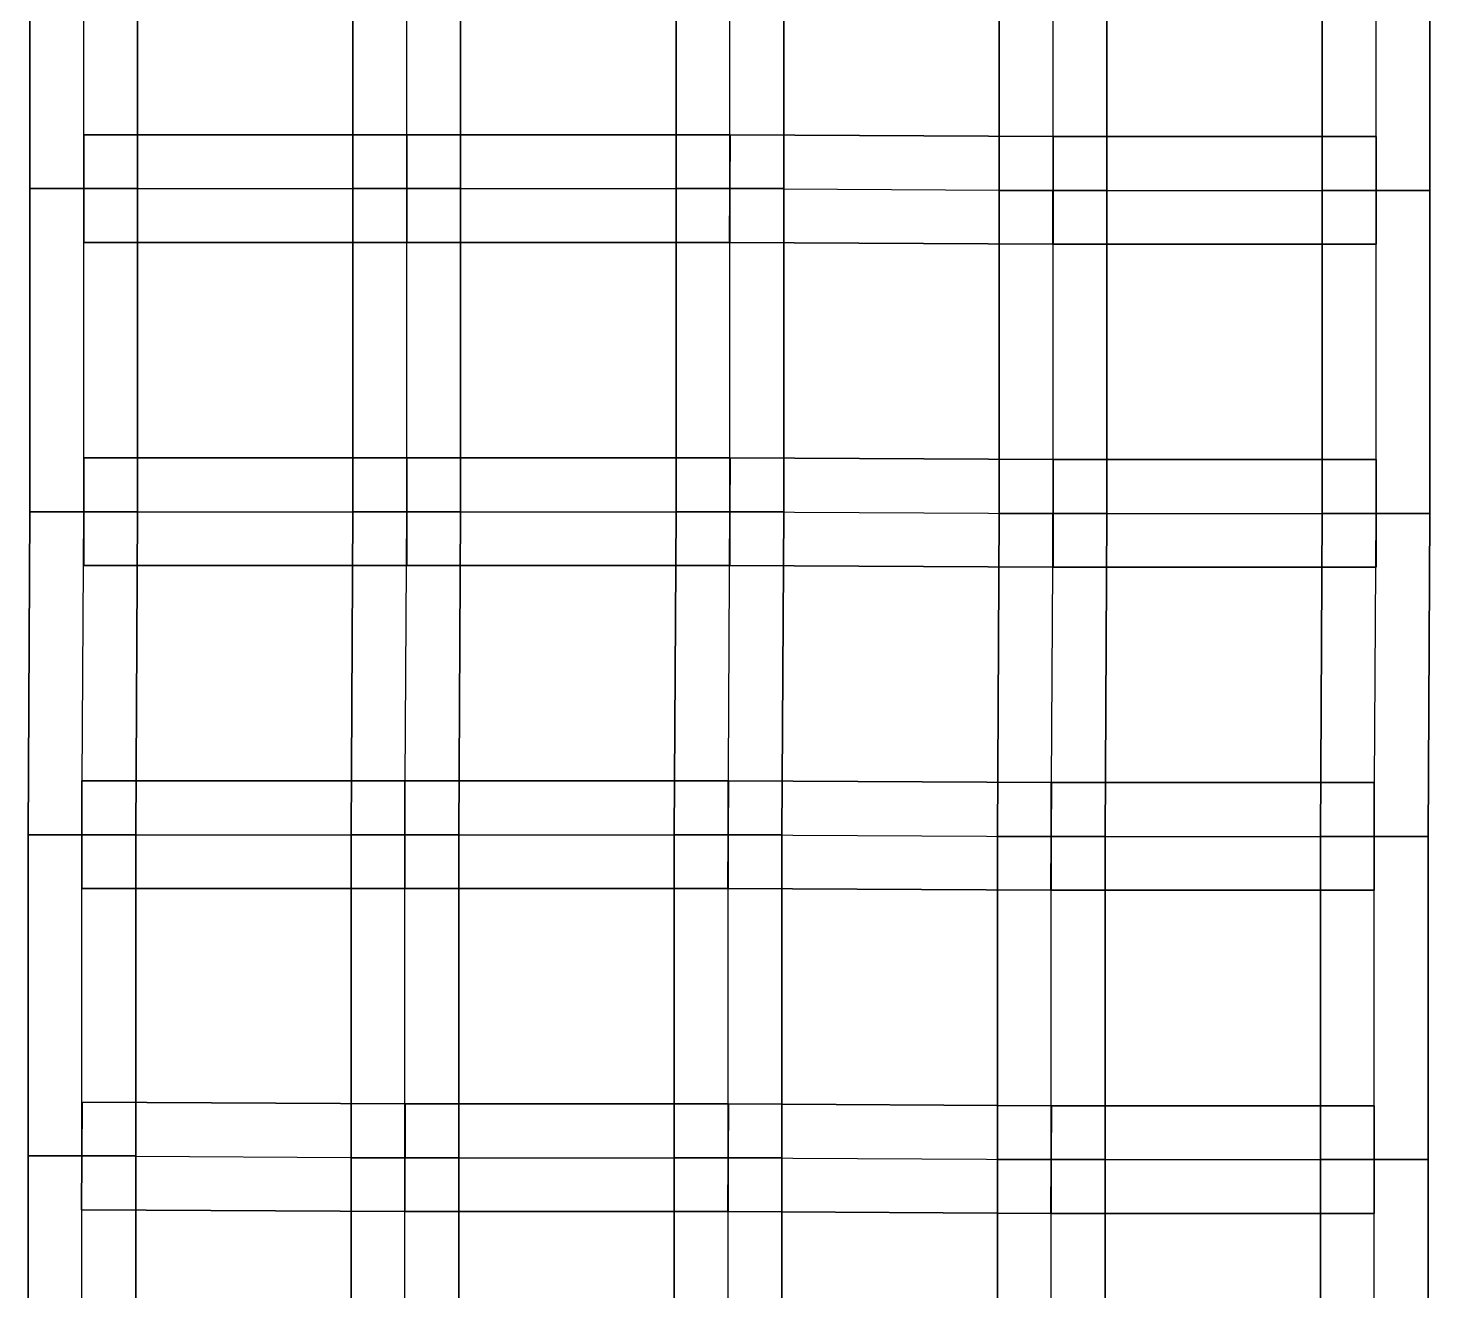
# Model space of a CAD drawing. Extents: x -300 to 609, y -118 to 2027.
# Drawn here: x -297.1 to -219, y 1425.8 to 1496.2 of the extents above; entities that cross this region are included whole.
import ezdxf

# ---------------------------------------------------------------- set-up
doc = ezdxf.new("R2010")
doc.units = 0

msp = doc.modelspace()

# ---------------------------------------------------------------- linework, layer by layer
at = {"layer": 'TUNNELS'}
for points in [[(-297, 1487.2, -1.5), (-291, 1487.2, -1.5), (-291, 1505.2, -1.5), (-297, 1505.2, -1.5)], [(-291, 1487.2, 1.5), (-297, 1487.2, 1.5), (-297, 1505.2, 1.5), (-291, 1505.2, 1.5)], [(-297, 1487.2, 1.5), (-297, 1487.2, -1.5), (-297, 1505.2, -1.5), (-297, 1505.2, 1.5)], [(-291, 1487.2, -1.5), (-291, 1487.2, 1.5), (-291, 1505.2, 1.5), (-291, 1505.2, -1.5)], [(-279, 1487.2, -1.5), (-273, 1487.2, -1.5), (-273, 1505.2, -1.5), (-279, 1505.2, -1.5)], [(-273, 1487.2, 1.5), (-279, 1487.2, 1.5), (-279, 1505.2, 1.5), (-273, 1505.2, 1.5)], [(-279, 1487.2, 1.5), (-279, 1487.2, -1.5), (-279, 1505.2, -1.5), (-279, 1505.2, 1.5)], [(-273, 1487.2, -1.5), (-273, 1487.2, 1.5), (-273, 1505.2, 1.5), (-273, 1505.2, -1.5)], [(-261, 1487.2, -1.5), (-255, 1487.2, -1.5), (-255, 1505.2, -1.5), (-261, 1505.2, -1.5)], [(-255, 1487.2, 1.5), (-261, 1487.2, 1.5), (-261, 1505.2, 1.5), (-255, 1505.2, 1.5)], [(-261, 1487.2, 1.5), (-261, 1487.2, -1.5), (-261, 1505.2, -1.5), (-261, 1505.2, 1.5)], [(-255, 1487.2, -1.5), (-255, 1487.2, 1.5), (-255, 1505.2, 1.5), (-255, 1505.2, -1.5)], [(-243, 1487.1, -1.5), (-237, 1487.1, -1.5), (-237, 1505.1, -1.5), (-243, 1505.1, -1.5)], [(-237, 1487.1, 1.5), (-243, 1487.1, 1.5), (-243, 1505.1, 1.5), (-237, 1505.1, 1.5)], [(-243, 1487.1, 1.5), (-243, 1487.1, -1.5), (-243, 1505.1, -1.5), (-243, 1505.1, 1.5)], [(-237, 1487.1, -1.5), (-237, 1487.1, 1.5), (-237, 1505.1, 1.5), (-237, 1505.1, -1.5)], [(-225, 1487.1, -1.5), (-219, 1487.1, -1.5), (-219, 1505.1, -1.5), (-225, 1505.1, -1.5)], [(-219, 1487.1, 1.5), (-225, 1487.1, 1.5), (-225, 1505.1, 1.5), (-219, 1505.1, 1.5)], [(-225, 1487.1, 1.5), (-225, 1487.1, -1.5), (-225, 1505.1, -1.5), (-225, 1505.1, 1.5)], [(-219, 1487.1, -1.5), (-219, 1487.1, 1.5), (-219, 1505.1, 1.5), (-219, 1505.1, -1.5)], [(-294, 1490.2, -1.5), (-294, 1484.2, -1.5), (-276, 1484.2, -1.5), (-276, 1490.2, -1.5)], [(-294, 1484.2, 1.5), (-294, 1490.2, 1.5), (-276, 1490.2, 1.5), (-276, 1484.2, 1.5)], [(-294, 1490.2, 1.5), (-294, 1490.2, -1.5), (-276, 1490.2, -1.5), (-276, 1490.2, 1.5)], [(-294, 1490.2, -1.5), (-294, 1484.2, -1.5), (-294, 1484.2, 1.5), (-294, 1490.2, 1.5)], [(-276, 1490.2, -1.5), (-276, 1490.2, 1.5), (-276, 1484.2, 1.5), (-276, 1484.2, -1.5)], [(-276, 1490.2, -1.5), (-276, 1484.2, -1.5), (-258, 1484.2, -1.5), (-258, 1490.2, -1.5)], [(-276, 1484.2, 1.5), (-276, 1490.2, 1.5), (-258, 1490.2, 1.5), (-258, 1484.2, 1.5)], [(-276, 1490.2, 1.5), (-276, 1490.2, -1.5), (-258, 1490.2, -1.5), (-258, 1490.2, 1.5)], [(-276, 1490.2, -1.5), (-276, 1484.2, -1.5), (-276, 1484.2, 1.5), (-276, 1490.2, 1.5)], [(-257.9833, 1490.2, -1.5), (-258.0167, 1484.2, -1.5), (-240.0167, 1484.1, -1.5), (-239.9833, 1490.1, -1.5)], [(-258.0167, 1484.2, 1.5), (-257.9833, 1490.2, 1.5), (-239.9833, 1490.1, 1.5), (-240.0167, 1484.1, 1.5)], [(-257.9833, 1490.2, -1.5), (-258.0167, 1484.2, -1.5), (-258.0167, 1484.2, 1.5), (-257.9833, 1490.2, 1.5)], [(-258, 1490.2, -1.5), (-258, 1490.2, 1.5), (-258, 1484.2, 1.5), (-258, 1484.2, -1.5)], [(-257.9833, 1490.2, 1.5), (-257.9833, 1490.2, -1.5), (-239.9833, 1490.1, -1.5), (-239.9833, 1490.1, 1.5)], [(-239.9833, 1490.1, -1.5), (-239.9833, 1490.1, 1.5), (-240.0167, 1484.1, 1.5), (-240.0167, 1484.1, -1.5)], [(-240, 1490.1, -1.5), (-240, 1484.1, -1.5), (-222, 1484.1, -1.5), (-222, 1490.1, -1.5)], [(-240, 1484.1, 1.5), (-240, 1490.1, 1.5), (-222, 1490.1, 1.5), (-222, 1484.1, 1.5)], [(-240, 1490.1, 1.5), (-240, 1490.1, -1.5), (-222, 1490.1, -1.5), (-222, 1490.1, 1.5)], [(-240, 1490.1, -1.5), (-240, 1484.1, -1.5), (-240, 1484.1, 1.5), (-240, 1490.1, 1.5)], [(-222, 1490.1, -1.5), (-222, 1490.1, 1.5), (-222, 1484.1, 1.5), (-222, 1484.1, -1.5)], [(-297, 1469.2, -1.5), (-291, 1469.2, -1.5), (-291, 1487.2, -1.5), (-297, 1487.2, -1.5)], [(-291, 1469.2, 1.5), (-297, 1469.2, 1.5), (-297, 1487.2, 1.5), (-291, 1487.2, 1.5)], [(-297, 1469.2, 1.5), (-297, 1469.2, -1.5), (-297, 1487.2, -1.5), (-297, 1487.2, 1.5)], [(-297, 1487.2, -1.5), (-297, 1487.2, 1.5), (-291, 1487.2, 1.5), (-291, 1487.2, -1.5)], [(-297, 1487.2, -1.5), (-291, 1487.2, -1.5), (-291, 1487.2, 1.5), (-297, 1487.2, 1.5)], [(-291, 1469.2, -1.5), (-291, 1469.2, 1.5), (-291, 1487.2, 1.5), (-291, 1487.2, -1.5)], [(-279, 1469.2, -1.5), (-273, 1469.2, -1.5), (-273, 1487.2, -1.5), (-279, 1487.2, -1.5)], [(-273, 1469.2, 1.5), (-279, 1469.2, 1.5), (-279, 1487.2, 1.5), (-273, 1487.2, 1.5)], [(-279, 1469.2, 1.5), (-279, 1469.2, -1.5), (-279, 1487.2, -1.5), (-279, 1487.2, 1.5)], [(-279, 1487.2, -1.5), (-279, 1487.2, 1.5), (-273, 1487.2, 1.5), (-273, 1487.2, -1.5)], [(-279, 1487.2, -1.5), (-273, 1487.2, -1.5), (-273, 1487.2, 1.5), (-279, 1487.2, 1.5)], [(-273, 1469.2, -1.5), (-273, 1469.2, 1.5), (-273, 1487.2, 1.5), (-273, 1487.2, -1.5)], [(-261, 1469.2, -1.5), (-255, 1469.2, -1.5), (-255, 1487.2, -1.5), (-261, 1487.2, -1.5)], [(-255, 1469.2, 1.5), (-261, 1469.2, 1.5), (-261, 1487.2, 1.5), (-255, 1487.2, 1.5)], [(-261, 1469.2, 1.5), (-261, 1469.2, -1.5), (-261, 1487.2, -1.5), (-261, 1487.2, 1.5)], [(-261, 1487.2, -1.5), (-261, 1487.2, 1.5), (-255, 1487.2, 1.5), (-255, 1487.2, -1.5)], [(-261, 1487.2, -1.5), (-255, 1487.2, -1.5), (-255, 1487.2, 1.5), (-261, 1487.2, 1.5)], [(-255, 1469.2, -1.5), (-255, 1469.2, 1.5), (-255, 1487.2, 1.5), (-255, 1487.2, -1.5)], [(-243, 1469.1, -1.5), (-237, 1469.1, -1.5), (-237, 1487.1, -1.5), (-243, 1487.1, -1.5)], [(-237, 1469.1, 1.5), (-243, 1469.1, 1.5), (-243, 1487.1, 1.5), (-237, 1487.1, 1.5)], [(-243, 1469.1, 1.5), (-243, 1469.1, -1.5), (-243, 1487.1, -1.5), (-243, 1487.1, 1.5)], [(-243, 1487.1, -1.5), (-243, 1487.1, 1.5), (-237, 1487.1, 1.5), (-237, 1487.1, -1.5)], [(-243, 1487.1, -1.5), (-237, 1487.1, -1.5), (-237, 1487.1, 1.5), (-243, 1487.1, 1.5)], [(-237, 1469.1, -1.5), (-237, 1469.1, 1.5), (-237, 1487.1, 1.5), (-237, 1487.1, -1.5)], [(-225, 1469.1, -1.5), (-219, 1469.1, -1.5), (-219, 1487.1, -1.5), (-225, 1487.1, -1.5)], [(-219, 1469.1, 1.5), (-225, 1469.1, 1.5), (-225, 1487.1, 1.5), (-219, 1487.1, 1.5)], [(-225, 1469.1, 1.5), (-225, 1469.1, -1.5), (-225, 1487.1, -1.5), (-225, 1487.1, 1.5)], [(-225, 1487.1, -1.5), (-225, 1487.1, 1.5), (-219, 1487.1, 1.5), (-219, 1487.1, -1.5)], [(-225, 1487.1, -1.5), (-219, 1487.1, -1.5), (-219, 1487.1, 1.5), (-225, 1487.1, 1.5)], [(-219, 1469.1, -1.5), (-219, 1469.1, 1.5), (-219, 1487.1, 1.5), (-219, 1487.1, -1.5)], [(-294, 1484.2, -1.5), (-294, 1484.2, 1.5), (-276, 1484.2, 1.5), (-276, 1484.2, -1.5)], [(-276, 1484.2, -1.5), (-276, 1484.2, 1.5), (-258, 1484.2, 1.5), (-258, 1484.2, -1.5)], [(-258.0167, 1484.2, -1.5), (-258.0167, 1484.2, 1.5), (-240.0167, 1484.1, 1.5), (-240.0167, 1484.1, -1.5)], [(-240, 1484.1, -1.5), (-240, 1484.1, 1.5), (-222, 1484.1, 1.5), (-222, 1484.1, -1.5)], [(-294, 1472.2, -1.5), (-294, 1466.2, -1.5), (-276, 1466.2, -1.5), (-276, 1472.2, -1.5)], [(-294, 1466.2, 1.5), (-294, 1472.2, 1.5), (-276, 1472.2, 1.5), (-276, 1466.2, 1.5)], [(-294, 1472.2, 1.5), (-294, 1472.2, -1.5), (-276, 1472.2, -1.5), (-276, 1472.2, 1.5)], [(-294, 1472.2, -1.5), (-294, 1466.2, -1.5), (-294, 1466.2, 1.5), (-294, 1472.2, 1.5)], [(-276, 1472.2, -1.5), (-276, 1472.2, 1.5), (-276, 1466.2, 1.5), (-276, 1466.2, -1.5)], [(-276, 1472.2, -1.5), (-276, 1466.2, -1.5), (-258, 1466.2, -1.5), (-258, 1472.2, -1.5)], [(-276, 1466.2, 1.5), (-276, 1472.2, 1.5), (-258, 1472.2, 1.5), (-258, 1466.2, 1.5)], [(-276, 1472.2, 1.5), (-276, 1472.2, -1.5), (-258, 1472.2, -1.5), (-258, 1472.2, 1.5)], [(-276, 1472.2, -1.5), (-276, 1466.2, -1.5), (-276, 1466.2, 1.5), (-276, 1472.2, 1.5)], [(-257.9833, 1472.2, -1.5), (-258.0167, 1466.2, -1.5), (-240.0167, 1466.1, -1.5), (-239.9833, 1472.1, -1.5)], [(-258.0167, 1466.2, 1.5), (-257.9833, 1472.2, 1.5), (-239.9833, 1472.1, 1.5), (-240.0167, 1466.1, 1.5)], [(-257.9833, 1472.2, -1.5), (-258.0167, 1466.2, -1.5), (-258.0167, 1466.2, 1.5), (-257.9833, 1472.2, 1.5)], [(-258, 1472.2, -1.5), (-258, 1472.2, 1.5), (-258, 1466.2, 1.5), (-258, 1466.2, -1.5)], [(-257.9833, 1472.2, 1.5), (-257.9833, 1472.2, -1.5), (-239.9833, 1472.1, -1.5), (-239.9833, 1472.1, 1.5)], [(-239.9833, 1472.1, -1.5), (-239.9833, 1472.1, 1.5), (-240.0167, 1466.1, 1.5), (-240.0167, 1466.1, -1.5)], [(-240, 1472.1, -1.5), (-240, 1466.1, -1.5), (-222, 1466.1, -1.5), (-222, 1472.1, -1.5)], [(-240, 1466.1, 1.5), (-240, 1472.1, 1.5), (-222, 1472.1, 1.5), (-222, 1466.1, 1.5)], [(-240, 1472.1, 1.5), (-240, 1472.1, -1.5), (-222, 1472.1, -1.5), (-222, 1472.1, 1.5)], [(-240, 1472.1, -1.5), (-240, 1466.1, -1.5), (-240, 1466.1, 1.5), (-240, 1472.1, 1.5)], [(-222, 1472.1, -1.5), (-222, 1472.1, 1.5), (-222, 1466.1, 1.5), (-222, 1466.1, -1.5)], [(-297.1, 1451.2167, -1.5), (-291.1, 1451.1833, -1.5), (-291, 1469.1833, -1.5), (-297, 1469.2167, -1.5)], [(-291.1, 1451.1833, 1.5), (-297.1, 1451.2167, 1.5), (-297, 1469.2167, 1.5), (-291, 1469.1833, 1.5)], [(-297.1, 1451.2167, 1.5), (-297.1, 1451.2167, -1.5), (-297, 1469.2167, -1.5), (-297, 1469.2167, 1.5)], [(-297, 1469.2167, -1.5), (-297, 1469.2167, 1.5), (-291, 1469.1833, 1.5), (-291, 1469.1833, -1.5)], [(-297, 1469.2, -1.5), (-291, 1469.2, -1.5), (-291, 1469.2, 1.5), (-297, 1469.2, 1.5)], [(-291.1, 1451.1833, -1.5), (-291.1, 1451.1833, 1.5), (-291, 1469.1833, 1.5), (-291, 1469.1833, -1.5)], [(-279.1, 1451.2167, -1.5), (-273.1, 1451.1833, -1.5), (-273, 1469.1833, -1.5), (-279, 1469.2167, -1.5)], [(-273.1, 1451.1833, 1.5), (-279.1, 1451.2167, 1.5), (-279, 1469.2167, 1.5), (-273, 1469.1833, 1.5)], [(-279.1, 1451.2167, 1.5), (-279.1, 1451.2167, -1.5), (-279, 1469.2167, -1.5), (-279, 1469.2167, 1.5)], [(-279, 1469.2167, -1.5), (-279, 1469.2167, 1.5), (-273, 1469.1833, 1.5), (-273, 1469.1833, -1.5)], [(-279, 1469.2, -1.5), (-273, 1469.2, -1.5), (-273, 1469.2, 1.5), (-279, 1469.2, 1.5)], [(-273.1, 1451.1833, -1.5), (-273.1, 1451.1833, 1.5), (-273, 1469.1833, 1.5), (-273, 1469.1833, -1.5)], [(-261.1, 1451.2167, -1.5), (-255.1, 1451.1833, -1.5), (-255, 1469.1833, -1.5), (-261, 1469.2167, -1.5)], [(-255.1, 1451.1833, 1.5), (-261.1, 1451.2167, 1.5), (-261, 1469.2167, 1.5), (-255, 1469.1833, 1.5)], [(-261.1, 1451.2167, 1.5), (-261.1, 1451.2167, -1.5), (-261, 1469.2167, -1.5), (-261, 1469.2167, 1.5)], [(-261, 1469.2167, -1.5), (-261, 1469.2167, 1.5), (-255, 1469.1833, 1.5), (-255, 1469.1833, -1.5)], [(-261, 1469.2, -1.5), (-255, 1469.2, -1.5), (-255, 1469.2, 1.5), (-261, 1469.2, 1.5)], [(-255.1, 1451.1833, -1.5), (-255.1, 1451.1833, 1.5), (-255, 1469.1833, 1.5), (-255, 1469.1833, -1.5)], [(-243.1, 1451.1167, -1.5), (-237.1, 1451.0833, -1.5), (-237, 1469.0833, -1.5), (-243, 1469.1167, -1.5)], [(-237.1, 1451.0833, 1.5), (-243.1, 1451.1167, 1.5), (-243, 1469.1167, 1.5), (-237, 1469.0833, 1.5)], [(-243.1, 1451.1167, 1.5), (-243.1, 1451.1167, -1.5), (-243, 1469.1167, -1.5), (-243, 1469.1167, 1.5)], [(-243, 1469.1167, -1.5), (-243, 1469.1167, 1.5), (-237, 1469.0833, 1.5), (-237, 1469.0833, -1.5)], [(-243, 1469.1, -1.5), (-237, 1469.1, -1.5), (-237, 1469.1, 1.5), (-243, 1469.1, 1.5)], [(-237.1, 1451.0833, -1.5), (-237.1, 1451.0833, 1.5), (-237, 1469.0833, 1.5), (-237, 1469.0833, -1.5)], [(-225.1, 1451.1167, -1.5), (-219.1, 1451.0833, -1.5), (-219, 1469.0833, -1.5), (-225, 1469.1167, -1.5)], [(-219.1, 1451.0833, 1.5), (-225.1, 1451.1167, 1.5), (-225, 1469.1167, 1.5), (-219, 1469.0833, 1.5)], [(-225.1, 1451.1167, 1.5), (-225.1, 1451.1167, -1.5), (-225, 1469.1167, -1.5), (-225, 1469.1167, 1.5)], [(-225, 1469.1167, -1.5), (-225, 1469.1167, 1.5), (-219, 1469.0833, 1.5), (-219, 1469.0833, -1.5)], [(-225, 1469.1, -1.5), (-219, 1469.1, -1.5), (-219, 1469.1, 1.5), (-225, 1469.1, 1.5)], [(-219.1, 1451.0833, -1.5), (-219.1, 1451.0833, 1.5), (-219, 1469.0833, 1.5), (-219, 1469.0833, -1.5)], [(-294, 1466.2, -1.5), (-294, 1466.2, 1.5), (-276, 1466.2, 1.5), (-276, 1466.2, -1.5)], [(-276, 1466.2, -1.5), (-276, 1466.2, 1.5), (-258, 1466.2, 1.5), (-258, 1466.2, -1.5)], [(-258.0167, 1466.2, -1.5), (-258.0167, 1466.2, 1.5), (-240.0167, 1466.1, 1.5), (-240.0167, 1466.1, -1.5)], [(-240, 1466.1, -1.5), (-240, 1466.1, 1.5), (-222, 1466.1, 1.5), (-222, 1466.1, -1.5)], [(-294.1, 1454.2, -1.5), (-294.1, 1448.2, -1.5), (-276.1, 1448.2, -1.5), (-276.1, 1454.2, -1.5)], [(-294.1, 1448.2, 1.5), (-294.1, 1454.2, 1.5), (-276.1, 1454.2, 1.5), (-276.1, 1448.2, 1.5)], [(-294.1, 1454.2, 1.5), (-294.1, 1454.2, -1.5), (-276.1, 1454.2, -1.5), (-276.1, 1454.2, 1.5)], [(-294.1, 1454.2, -1.5), (-294.1, 1448.2, -1.5), (-294.1, 1448.2, 1.5), (-294.1, 1454.2, 1.5)], [(-276.1, 1454.2, -1.5), (-276.1, 1454.2, 1.5), (-276.1, 1448.2, 1.5), (-276.1, 1448.2, -1.5)], [(-276.1, 1454.2, -1.5), (-276.1, 1448.2, -1.5), (-258.1, 1448.2, -1.5), (-258.1, 1454.2, -1.5)], [(-276.1, 1448.2, 1.5), (-276.1, 1454.2, 1.5), (-258.1, 1454.2, 1.5), (-258.1, 1448.2, 1.5)], [(-276.1, 1454.2, 1.5), (-276.1, 1454.2, -1.5), (-258.1, 1454.2, -1.5), (-258.1, 1454.2, 1.5)], [(-276.1, 1454.2, -1.5), (-276.1, 1448.2, -1.5), (-276.1, 1448.2, 1.5), (-276.1, 1454.2, 1.5)], [(-258.0833, 1454.2, -1.5), (-258.1167, 1448.2, -1.5), (-240.1167, 1448.1, -1.5), (-240.0833, 1454.1, -1.5)], [(-258.1167, 1448.2, 1.5), (-258.0833, 1454.2, 1.5), (-240.0833, 1454.1, 1.5), (-240.1167, 1448.1, 1.5)], [(-258.0833, 1454.2, -1.5), (-258.1167, 1448.2, -1.5), (-258.1167, 1448.2, 1.5), (-258.0833, 1454.2, 1.5)], [(-258.1, 1454.2, -1.5), (-258.1, 1454.2, 1.5), (-258.1, 1448.2, 1.5), (-258.1, 1448.2, -1.5)], [(-258.0833, 1454.2, 1.5), (-258.0833, 1454.2, -1.5), (-240.0833, 1454.1, -1.5), (-240.0833, 1454.1, 1.5)], [(-240.0833, 1454.1, -1.5), (-240.0833, 1454.1, 1.5), (-240.1167, 1448.1, 1.5), (-240.1167, 1448.1, -1.5)], [(-240.1, 1454.1, -1.5), (-240.1, 1448.1, -1.5), (-222.1, 1448.1, -1.5), (-222.1, 1454.1, -1.5)], [(-240.1, 1448.1, 1.5), (-240.1, 1454.1, 1.5), (-222.1, 1454.1, 1.5), (-222.1, 1448.1, 1.5)], [(-240.1, 1454.1, 1.5), (-240.1, 1454.1, -1.5), (-222.1, 1454.1, -1.5), (-222.1, 1454.1, 1.5)], [(-240.1, 1454.1, -1.5), (-240.1, 1448.1, -1.5), (-240.1, 1448.1, 1.5), (-240.1, 1454.1, 1.5)], [(-222.1, 1454.1, -1.5), (-222.1, 1454.1, 1.5), (-222.1, 1448.1, 1.5), (-222.1, 1448.1, -1.5)], [(-297.1, 1451.2167, -1.5), (-291.1, 1451.1833, -1.5), (-291.1, 1451.1833, 1.5), (-297.1, 1451.2167, 1.5)], [(-297.1, 1433.3, -1.5), (-291.1, 1433.3, -1.5), (-291.1, 1451.2, -1.5), (-297.1, 1451.2, -1.5)], [(-291.1, 1433.3, 1.5), (-297.1, 1433.3, 1.5), (-297.1, 1451.2, 1.5), (-291.1, 1451.2, 1.5)], [(-297.1, 1433.3, 1.5), (-297.1, 1433.3, -1.5), (-297.1, 1451.2, -1.5), (-297.1, 1451.2, 1.5)], [(-297.1, 1451.2, -1.5), (-297.1, 1451.2, 1.5), (-291.1, 1451.2, 1.5), (-291.1, 1451.2, -1.5)], [(-291.1, 1433.3, -1.5), (-291.1, 1433.3, 1.5), (-291.1, 1451.2, 1.5), (-291.1, 1451.2, -1.5)], [(-279.1, 1451.2167, -1.5), (-273.1, 1451.1833, -1.5), (-273.1, 1451.1833, 1.5), (-279.1, 1451.2167, 1.5)], [(-279.1, 1433.2, -1.5), (-273.1, 1433.2, -1.5), (-273.1, 1451.2, -1.5), (-279.1, 1451.2, -1.5)], [(-273.1, 1433.2, 1.5), (-279.1, 1433.2, 1.5), (-279.1, 1451.2, 1.5), (-273.1, 1451.2, 1.5)], [(-279.1, 1433.2, 1.5), (-279.1, 1433.2, -1.5), (-279.1, 1451.2, -1.5), (-279.1, 1451.2, 1.5)], [(-279.1, 1451.2, -1.5), (-279.1, 1451.2, 1.5), (-273.1, 1451.2, 1.5), (-273.1, 1451.2, -1.5)], [(-273.1, 1433.2, -1.5), (-273.1, 1433.2, 1.5), (-273.1, 1451.2, 1.5), (-273.1, 1451.2, -1.5)], [(-261.1, 1451.2167, -1.5), (-255.1, 1451.1833, -1.5), (-255.1, 1451.1833, 1.5), (-261.1, 1451.2167, 1.5)], [(-261.1, 1433.2, -1.5), (-255.1, 1433.2, -1.5), (-255.1, 1451.2, -1.5), (-261.1, 1451.2, -1.5)], [(-255.1, 1433.2, 1.5), (-261.1, 1433.2, 1.5), (-261.1, 1451.2, 1.5), (-255.1, 1451.2, 1.5)], [(-261.1, 1433.2, 1.5), (-261.1, 1433.2, -1.5), (-261.1, 1451.2, -1.5), (-261.1, 1451.2, 1.5)], [(-261.1, 1451.2, -1.5), (-261.1, 1451.2, 1.5), (-255.1, 1451.2, 1.5), (-255.1, 1451.2, -1.5)], [(-255.1, 1433.2, -1.5), (-255.1, 1433.2, 1.5), (-255.1, 1451.2, 1.5), (-255.1, 1451.2, -1.5)], [(-243.1, 1451.1167, -1.5), (-237.1, 1451.0833, -1.5), (-237.1, 1451.0833, 1.5), (-243.1, 1451.1167, 1.5)], [(-243.1, 1433.1, -1.5), (-237.1, 1433.1, -1.5), (-237.1, 1451.1, -1.5), (-243.1, 1451.1, -1.5)], [(-237.1, 1433.1, 1.5), (-243.1, 1433.1, 1.5), (-243.1, 1451.1, 1.5), (-237.1, 1451.1, 1.5)], [(-243.1, 1433.1, 1.5), (-243.1, 1433.1, -1.5), (-243.1, 1451.1, -1.5), (-243.1, 1451.1, 1.5)], [(-243.1, 1451.1, -1.5), (-243.1, 1451.1, 1.5), (-237.1, 1451.1, 1.5), (-237.1, 1451.1, -1.5)], [(-237.1, 1433.1, -1.5), (-237.1, 1433.1, 1.5), (-237.1, 1451.1, 1.5), (-237.1, 1451.1, -1.5)], [(-225.1, 1451.1167, -1.5), (-219.1, 1451.0833, -1.5), (-219.1, 1451.0833, 1.5), (-225.1, 1451.1167, 1.5)], [(-225.1, 1433.1, -1.5), (-219.1, 1433.1, -1.5), (-219.1, 1451.1, -1.5), (-225.1, 1451.1, -1.5)], [(-219.1, 1433.1, 1.5), (-225.1, 1433.1, 1.5), (-225.1, 1451.1, 1.5), (-219.1, 1451.1, 1.5)], [(-225.1, 1433.1, 1.5), (-225.1, 1433.1, -1.5), (-225.1, 1451.1, -1.5), (-225.1, 1451.1, 1.5)], [(-225.1, 1451.1, -1.5), (-225.1, 1451.1, 1.5), (-219.1, 1451.1, 1.5), (-219.1, 1451.1, -1.5)], [(-219.1, 1433.1, -1.5), (-219.1, 1433.1, 1.5), (-219.1, 1451.1, 1.5), (-219.1, 1451.1, -1.5)], [(-294.1, 1448.2, -1.5), (-294.1, 1448.2, 1.5), (-276.1, 1448.2, 1.5), (-276.1, 1448.2, -1.5)], [(-276.1, 1448.2, -1.5), (-276.1, 1448.2, 1.5), (-258.1, 1448.2, 1.5), (-258.1, 1448.2, -1.5)], [(-258.1167, 1448.2, -1.5), (-258.1167, 1448.2, 1.5), (-240.1167, 1448.1, 1.5), (-240.1167, 1448.1, -1.5)], [(-240.1, 1448.1, -1.5), (-240.1, 1448.1, 1.5), (-222.1, 1448.1, 1.5), (-222.1, 1448.1, -1.5)], [(-294.0833, 1436.3, -1.5), (-294.1167, 1430.3, -1.5), (-276.1167, 1430.2, -1.5), (-276.0833, 1436.2, -1.5)], [(-294.1167, 1430.3, 1.5), (-294.0833, 1436.3, 1.5), (-276.0833, 1436.2, 1.5), (-276.1167, 1430.2, 1.5)], [(-294.0833, 1436.3, -1.5), (-294.1167, 1430.3, -1.5), (-294.1167, 1430.3, 1.5), (-294.0833, 1436.3, 1.5)], [(-294.0833, 1436.3, 1.5), (-294.0833, 1436.3, -1.5), (-276.0833, 1436.2, -1.5), (-276.0833, 1436.2, 1.5)], [(-276.0833, 1436.2, -1.5), (-276.0833, 1436.2, 1.5), (-276.1167, 1430.2, 1.5), (-276.1167, 1430.2, -1.5)], [(-276.1, 1436.2, -1.5), (-276.1, 1430.2, -1.5), (-258.1, 1430.2, -1.5), (-258.1, 1436.2, -1.5)], [(-276.1, 1430.2, 1.5), (-276.1, 1436.2, 1.5), (-258.1, 1436.2, 1.5), (-258.1, 1430.2, 1.5)], [(-276.1, 1436.2, 1.5), (-276.1, 1436.2, -1.5), (-258.1, 1436.2, -1.5), (-258.1, 1436.2, 1.5)], [(-276.1, 1436.2, -1.5), (-276.1, 1430.2, -1.5), (-276.1, 1430.2, 1.5), (-276.1, 1436.2, 1.5)], [(-258.0833, 1436.2, -1.5), (-258.1167, 1430.2, -1.5), (-240.1167, 1430.1, -1.5), (-240.0833, 1436.1, -1.5)], [(-258.1167, 1430.2, 1.5), (-258.0833, 1436.2, 1.5), (-240.0833, 1436.1, 1.5), (-240.1167, 1430.1, 1.5)], [(-258.0833, 1436.2, -1.5), (-258.1167, 1430.2, -1.5), (-258.1167, 1430.2, 1.5), (-258.0833, 1436.2, 1.5)], [(-258.1, 1436.2, -1.5), (-258.1, 1436.2, 1.5), (-258.1, 1430.2, 1.5), (-258.1, 1430.2, -1.5)], [(-258.0833, 1436.2, 1.5), (-258.0833, 1436.2, -1.5), (-240.0833, 1436.1, -1.5), (-240.0833, 1436.1, 1.5)], [(-240.0833, 1436.1, -1.5), (-240.0833, 1436.1, 1.5), (-240.1167, 1430.1, 1.5), (-240.1167, 1430.1, -1.5)], [(-240.1, 1436.1, -1.5), (-240.1, 1430.1, -1.5), (-222.1, 1430.1, -1.5), (-222.1, 1436.1, -1.5)], [(-240.1, 1430.1, 1.5), (-240.1, 1436.1, 1.5), (-222.1, 1436.1, 1.5), (-222.1, 1430.1, 1.5)], [(-240.1, 1436.1, 1.5), (-240.1, 1436.1, -1.5), (-222.1, 1436.1, -1.5), (-222.1, 1436.1, 1.5)], [(-240.1, 1436.1, -1.5), (-240.1, 1430.1, -1.5), (-240.1, 1430.1, 1.5), (-240.1, 1436.1, 1.5)], [(-222.1, 1436.1, -1.5), (-222.1, 1436.1, 1.5), (-222.1, 1430.1, 1.5), (-222.1, 1430.1, -1.5)], [(-297.1, 1415.3, -1.5), (-291.1, 1415.3, -1.5), (-291.1, 1433.3, -1.5), (-297.1, 1433.3, -1.5)], [(-291.1, 1415.3, 1.5), (-297.1, 1415.3, 1.5), (-297.1, 1433.3, 1.5), (-291.1, 1433.3, 1.5)], [(-297.1, 1415.3, 1.5), (-297.1, 1415.3, -1.5), (-297.1, 1433.3, -1.5), (-297.1, 1433.3, 1.5)], [(-297.1, 1433.3, -1.5), (-297.1, 1433.3, 1.5), (-291.1, 1433.3, 1.5), (-291.1, 1433.3, -1.5)], [(-297.1, 1433.3, -1.5), (-291.1, 1433.3, -1.5), (-291.1, 1433.3, 1.5), (-297.1, 1433.3, 1.5)], [(-291.1, 1415.3, -1.5), (-291.1, 1415.3, 1.5), (-291.1, 1433.3, 1.5), (-291.1, 1433.3, -1.5)], [(-279.1, 1415.2, -1.5), (-273.1, 1415.2, -1.5), (-273.1, 1433.2, -1.5), (-279.1, 1433.2, -1.5)], [(-273.1, 1415.2, 1.5), (-279.1, 1415.2, 1.5), (-279.1, 1433.2, 1.5), (-273.1, 1433.2, 1.5)], [(-279.1, 1415.2, 1.5), (-279.1, 1415.2, -1.5), (-279.1, 1433.2, -1.5), (-279.1, 1433.2, 1.5)], [(-279.1, 1433.2, -1.5), (-279.1, 1433.2, 1.5), (-273.1, 1433.2, 1.5), (-273.1, 1433.2, -1.5)], [(-279.1, 1433.2, -1.5), (-273.1, 1433.2, -1.5), (-273.1, 1433.2, 1.5), (-279.1, 1433.2, 1.5)], [(-273.1, 1415.2, -1.5), (-273.1, 1415.2, 1.5), (-273.1, 1433.2, 1.5), (-273.1, 1433.2, -1.5)], [(-261.1, 1415.2, -1.5), (-255.1, 1415.2, -1.5), (-255.1, 1433.2, -1.5), (-261.1, 1433.2, -1.5)], [(-255.1, 1415.2, 1.5), (-261.1, 1415.2, 1.5), (-261.1, 1433.2, 1.5), (-255.1, 1433.2, 1.5)], [(-261.1, 1415.2, 1.5), (-261.1, 1415.2, -1.5), (-261.1, 1433.2, -1.5), (-261.1, 1433.2, 1.5)], [(-261.1, 1433.2, -1.5), (-261.1, 1433.2, 1.5), (-255.1, 1433.2, 1.5), (-255.1, 1433.2, -1.5)], [(-261.1, 1433.2, -1.5), (-255.1, 1433.2, -1.5), (-255.1, 1433.2, 1.5), (-261.1, 1433.2, 1.5)], [(-255.1, 1415.2, -1.5), (-255.1, 1415.2, 1.5), (-255.1, 1433.2, 1.5), (-255.1, 1433.2, -1.5)], [(-243.1, 1415.1, -1.5), (-237.1, 1415.1, -1.5), (-237.1, 1433.1, -1.5), (-243.1, 1433.1, -1.5)], [(-237.1, 1415.1, 1.5), (-243.1, 1415.1, 1.5), (-243.1, 1433.1, 1.5), (-237.1, 1433.1, 1.5)], [(-243.1, 1415.1, 1.5), (-243.1, 1415.1, -1.5), (-243.1, 1433.1, -1.5), (-243.1, 1433.1, 1.5)], [(-243.1, 1433.1, -1.5), (-243.1, 1433.1, 1.5), (-237.1, 1433.1, 1.5), (-237.1, 1433.1, -1.5)], [(-243.1, 1433.1, -1.5), (-237.1, 1433.1, -1.5), (-237.1, 1433.1, 1.5), (-243.1, 1433.1, 1.5)], [(-237.1, 1415.1, -1.5), (-237.1, 1415.1, 1.5), (-237.1, 1433.1, 1.5), (-237.1, 1433.1, -1.5)], [(-225.1, 1415.1, -1.5), (-219.1, 1415.1, -1.5), (-219.1, 1433.1, -1.5), (-225.1, 1433.1, -1.5)], [(-219.1, 1415.1, 1.5), (-225.1, 1415.1, 1.5), (-225.1, 1433.1, 1.5), (-219.1, 1433.1, 1.5)], [(-225.1, 1415.1, 1.5), (-225.1, 1415.1, -1.5), (-225.1, 1433.1, -1.5), (-225.1, 1433.1, 1.5)], [(-225.1, 1433.1, -1.5), (-225.1, 1433.1, 1.5), (-219.1, 1433.1, 1.5), (-219.1, 1433.1, -1.5)], [(-225.1, 1433.1, -1.5), (-219.1, 1433.1, -1.5), (-219.1, 1433.1, 1.5), (-225.1, 1433.1, 1.5)], [(-219.1, 1415.1, -1.5), (-219.1, 1415.1, 1.5), (-219.1, 1433.1, 1.5), (-219.1, 1433.1, -1.5)], [(-294.1167, 1430.3, -1.5), (-294.1167, 1430.3, 1.5), (-276.1167, 1430.2, 1.5), (-276.1167, 1430.2, -1.5)], [(-276.1, 1430.2, -1.5), (-276.1, 1430.2, 1.5), (-258.1, 1430.2, 1.5), (-258.1, 1430.2, -1.5)], [(-258.1167, 1430.2, -1.5), (-258.1167, 1430.2, 1.5), (-240.1167, 1430.1, 1.5), (-240.1167, 1430.1, -1.5)], [(-240.1, 1430.1, -1.5), (-240.1, 1430.1, 1.5), (-222.1, 1430.1, 1.5), (-222.1, 1430.1, -1.5)]]:
    msp.add_3dface(points, dxfattribs=at)
at = {"layer": 'TUNNELS_CL'}
for points in [[(-294, 1487.2, 0), (-294, 1505.2, 0)], [(-276, 1487.2, 0), (-276, 1505.2, 0)], [(-258, 1487.2, 0), (-258, 1505.2, 0)], [(-240, 1487.1, 0), (-240, 1505.1, 0)], [(-222, 1487.1, 0), (-222, 1505.1, 0)], [(-294, 1469.2, 0), (-294, 1487.2, 0)], [(-294, 1487.2, 0), (-276, 1487.2, 0)], [(-276, 1469.2, 0), (-276, 1487.2, 0)], [(-276, 1487.2, 0), (-258, 1487.2, 0)], [(-258, 1469.2, 0), (-258, 1487.2, 0)], [(-258, 1487.2, 0), (-240, 1487.1, 0)], [(-240, 1469.1, 0), (-240, 1487.1, 0)], [(-240, 1487.1, 0), (-222, 1487.1, 0)], [(-222, 1469.1, 0), (-222, 1487.1, 0)], [(-294.1, 1451.2, 0), (-294, 1469.2, 0)], [(-294, 1469.2, 0), (-276, 1469.2, 0)], [(-276.1, 1451.2, 0), (-276, 1469.2, 0)], [(-276, 1469.2, 0), (-258, 1469.2, 0)], [(-258.1, 1451.2, 0), (-258, 1469.2, 0)], [(-258, 1469.2, 0), (-240, 1469.1, 0)], [(-240.1, 1451.1, 0), (-240, 1469.1, 0)], [(-240, 1469.1, 0), (-222, 1469.1, 0)], [(-222.1, 1451.1, 0), (-222, 1469.1, 0)], [(-294.1, 1433.3, 0), (-294.1, 1451.2, 0)], [(-294.1, 1451.2, 0), (-276.1, 1451.2, 0)], [(-276.1, 1433.2, 0), (-276.1, 1451.2, 0)], [(-276.1, 1451.2, 0), (-258.1, 1451.2, 0)], [(-258.1, 1433.2, 0), (-258.1, 1451.2, 0)], [(-258.1, 1451.2, 0), (-240.1, 1451.1, 0)], [(-240.1, 1433.1, 0), (-240.1, 1451.1, 0)], [(-240.1, 1451.1, 0), (-222.1, 1451.1, 0)], [(-222.1, 1433.1, 0), (-222.1, 1451.1, 0)], [(-294.1, 1415.3, 0), (-294.1, 1433.3, 0)], [(-294.1, 1433.3, 0), (-276.1, 1433.2, 0)], [(-276.1, 1415.2, 0), (-276.1, 1433.2, 0)], [(-276.1, 1433.2, 0), (-258.1, 1433.2, 0)], [(-258.1, 1415.2, 0), (-258.1, 1433.2, 0)], [(-258.1, 1433.2, 0), (-240.1, 1433.1, 0)], [(-240.1, 1415.1, 0), (-240.1, 1433.1, 0)], [(-240.1, 1433.1, 0), (-222.1, 1433.1, 0)], [(-222.1, 1415.1, 0), (-222.1, 1433.1, 0)]]:
    msp.add_polyline3d(points, dxfattribs=at)

doc.saveas('drawing.dxf')
